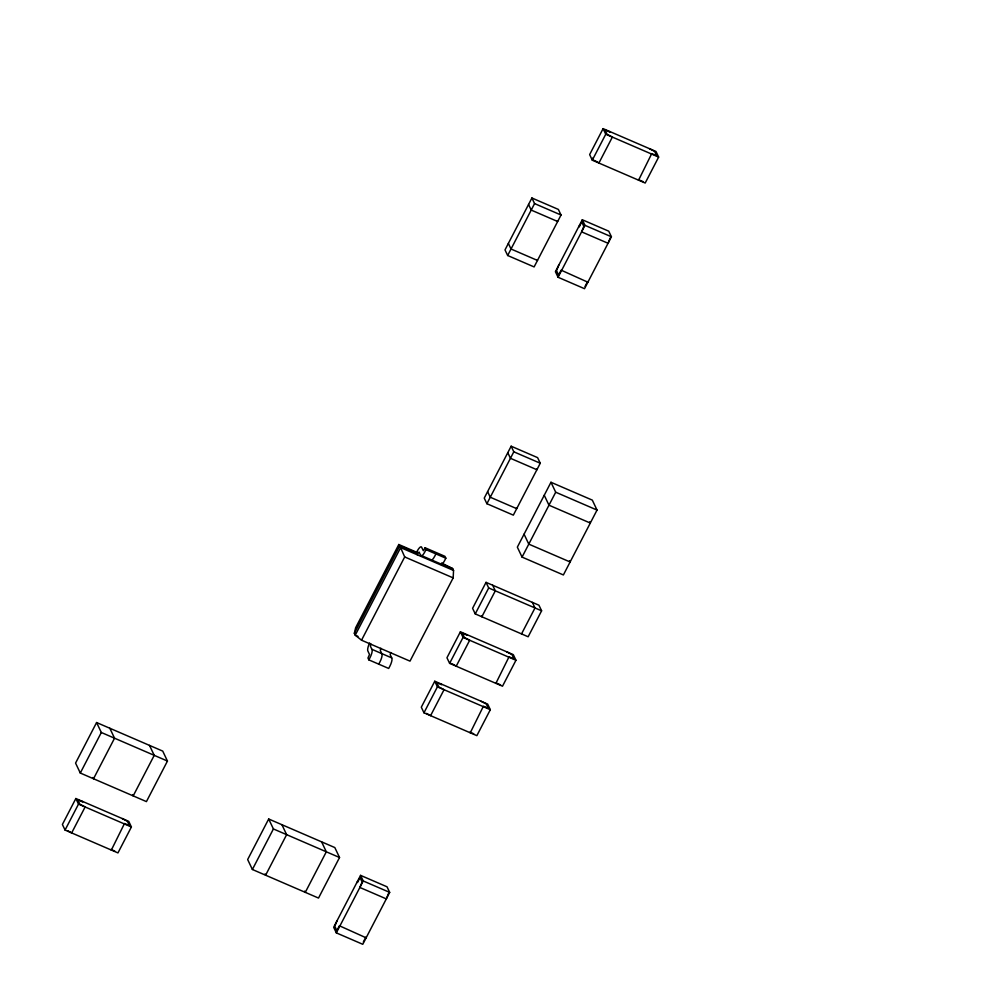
<?xml version="1.0" encoding="UTF-8"?>
<svg xmlns="http://www.w3.org/2000/svg" width="994" height="994" viewBox="0 0 994 994"><rect width="100%" height="100%" fill="white"/><g stroke="black" fill="none" stroke-linecap="round" stroke-linejoin="round"><path stroke-width="1.49" d="M417.318 552.527L398.793 544.513L355.628 627.761L354.349 633.327L355.231 635.191L361.53 640.198L410 661.134L453.165 577.887L453.55 570.457L452.668 568.593L441.56 562.989M370.924 643.963L370.352 646.112L371.855 649.306A6.635 1.889 -66.6 0 1 370.091 657.481L368.849 659.879L388.691 668.453L389.934 666.042A6.635 1.889 -66.6 0 0 391.698 657.879L390.182 654.673L390.766 652.524M380.839 648.237L380.267 650.387L381.771 653.592A6.635 1.889 -66.6 0 1 380.006 661.755L378.751 664.191M96.592 722.539L75.569 763.094L80.29 773.034L146.429 801.611L167.452 761.056L162.73 751.104L96.592 722.539L101.326 732.491L167.452 761.056M80.29 773.034L101.326 732.491M75.855 798.517L62.398 824.473L65.057 830.065L117.951 852.914L131.407 826.971L128.76 821.367L75.855 798.517L78.514 804.109L131.407 826.971M65.057 830.065L78.514 804.109M531.914 197.992L505.002 249.904L507.661 255.495L534.113 266.926L561.026 215.015L558.367 209.423L531.914 197.992L534.573 203.596L561.026 215.015M507.661 255.495L534.573 203.596M603.097 128.636L589.641 154.592L592.287 160.183L645.193 183.033L658.649 157.089L655.99 151.486L603.097 128.636L605.756 134.227L658.649 157.089M592.287 160.183L605.756 134.227M354.349 633.327L399.762 545.731L398.793 544.513M268.691 818.994L247.655 859.549L252.389 869.489L318.515 898.067L339.538 857.511L334.816 847.559L268.691 818.994L273.412 828.946L339.538 857.511M361.53 640.198L404.695 556.951L399.762 545.731L416.3 552.875L417.182 554.739L419.058 552.018L420.636 555.236L430.551 559.51A6.635 1.889 -66.6 0 0 434.676 556.329L435.944 553.894M582.31 219.761L555.397 271.673L558.056 277.264L584.509 288.695L611.422 236.783L608.763 231.192L582.31 219.761L584.969 225.352L611.422 236.783M558.056 277.264L584.969 225.352M416.3 552.875L417.592 550.428A7.53 2.137 -66.6 0 1 421.506 546.973L423.345 550.751L425.121 547.769L444.964 556.342L445.846 558.206L444.604 560.616A6.635 1.889 -66.6 0 1 440.479 563.797L431.98 560.131M252.389 869.489L273.412 828.946M425.121 547.769L426.004 549.645L424.761 552.043A6.635 1.889 -66.6 0 1 420.636 555.236M585.056 286.446L587.578 281.575L587.864 282.197L561.125 270.157L558.603 275.015L556.528 270.666L558.765 265.174M610.279 237.79L608.055 243.269L581.602 231.85L583.826 226.359L581.763 222.01L579.241 226.868L578.943 226.247M511.152 446.207L484.24 498.118L486.898 503.709L513.339 515.14L540.264 463.229L537.605 457.638L511.152 446.207L513.811 451.81L540.264 463.229M486.898 503.709L513.811 451.81M434.763 681.238L421.307 707.194L423.966 712.797L476.871 735.647L490.328 709.691L487.669 704.1L434.763 681.238L437.422 686.842L490.328 709.691M460.408 631.799L446.952 657.755L449.611 663.358L502.504 686.208L515.961 660.252L513.314 654.661L460.408 631.799L463.067 637.402L515.961 660.252M486.041 582.36L472.585 608.316L475.244 613.907L528.149 636.769L541.606 610.813L538.947 605.209L486.041 582.36L488.7 587.963L541.606 610.813M423.966 712.797L437.422 686.842M449.611 663.358L463.067 637.402M475.244 613.907L488.7 587.963M550.974 482.276L517.34 547.147L522.061 557.1L563.387 574.954L597.034 510.071L592.312 500.119L550.974 482.276L555.708 492.216L597.034 510.071M522.061 557.1L555.708 492.216M360.573 875.366L333.661 927.278L336.32 932.869L362.773 944.3L389.685 892.388L387.026 886.797L360.573 875.366L363.232 880.97L389.685 892.388M336.32 932.869L363.232 880.97M521.527 633.911L534.996 607.955L532.337 602.364M363.319 942.051L365.842 937.193L366.14 937.814L339.389 925.762L336.867 930.632L334.804 926.271L337.028 920.792M388.555 893.395L386.318 898.887L359.865 887.456L362.102 881.964L360.027 877.615L357.505 882.486L357.219 881.864M597.369 161.885L593.654 160.282L592.623 158.096M643.242 181.703L638.285 179.554L638.583 180.187L651.741 153.61L656.711 155.747L654.636 151.399L649.38 148.628M426.004 549.645L445.846 558.206M441.647 563.834L452.668 568.593M453.55 570.457L400.657 547.607L355.231 635.191L357.989 636.384M404.695 556.951L453.165 577.887M450.965 663.445L454.68 665.048M500.566 684.866L495.596 682.729L495.894 683.35L509.052 656.773L514.022 658.91L511.947 654.561L506.691 651.803M371.855 649.306L391.698 657.879M426.563 713.419L430.588 715.655L444.045 689.699L438.789 686.929L436.714 682.58L441.671 684.717L441.386 684.096M473.691 733.771L469.963 732.168L470.261 732.789L483.419 706.212L488.377 708.362L486.314 704L481.059 701.242M67.654 830.698L71.667 832.922L85.124 806.966L79.868 804.208L77.805 799.847L82.763 801.996L82.465 801.375M114.77 851.05L111.042 849.435L111.34 850.069L124.498 823.492L129.469 825.629L127.394 821.28L122.138 818.509M609.707 131.494L610.005 132.115L605.035 129.965L607.11 134.327L612.366 137.085L598.91 163.041L598.612 162.42M557.373 220.879L557.659 221.5L531.206 210.082L528.559 204.478M537.182 259.807L537.481 260.44L511.028 249.009L508.369 243.406M589.715 521.813L590.312 523.055L548.974 505.2L544.252 495.248M536.598 469.093L536.897 469.727L510.444 458.296L507.785 452.692M569.525 560.74L570.121 561.983L528.783 544.128L524.062 534.176M516.408 508.033L516.706 508.655L490.253 497.224L487.594 491.632M492.651 585.217L495.31 590.821L481.854 616.765L481.556 616.143M467.018 634.657L467.317 635.278L462.359 633.141L464.422 637.489L469.677 640.26L456.221 666.204L455.923 665.582M368.849 659.879L367.966 658.016L369.507 654.487L367.73 650.697A7.53 2.137 -66.6 0 1 369.606 642.956M321.596 841.843L326.318 851.796L305.295 892.351L304.698 891.109M281.911 824.709L286.632 834.662L265.609 875.205L265.025 873.962M149.498 745.388L154.232 755.341L133.196 795.896L132.612 794.653M109.825 728.254L114.546 738.207L93.523 778.749L92.927 777.507"/></g></svg>
